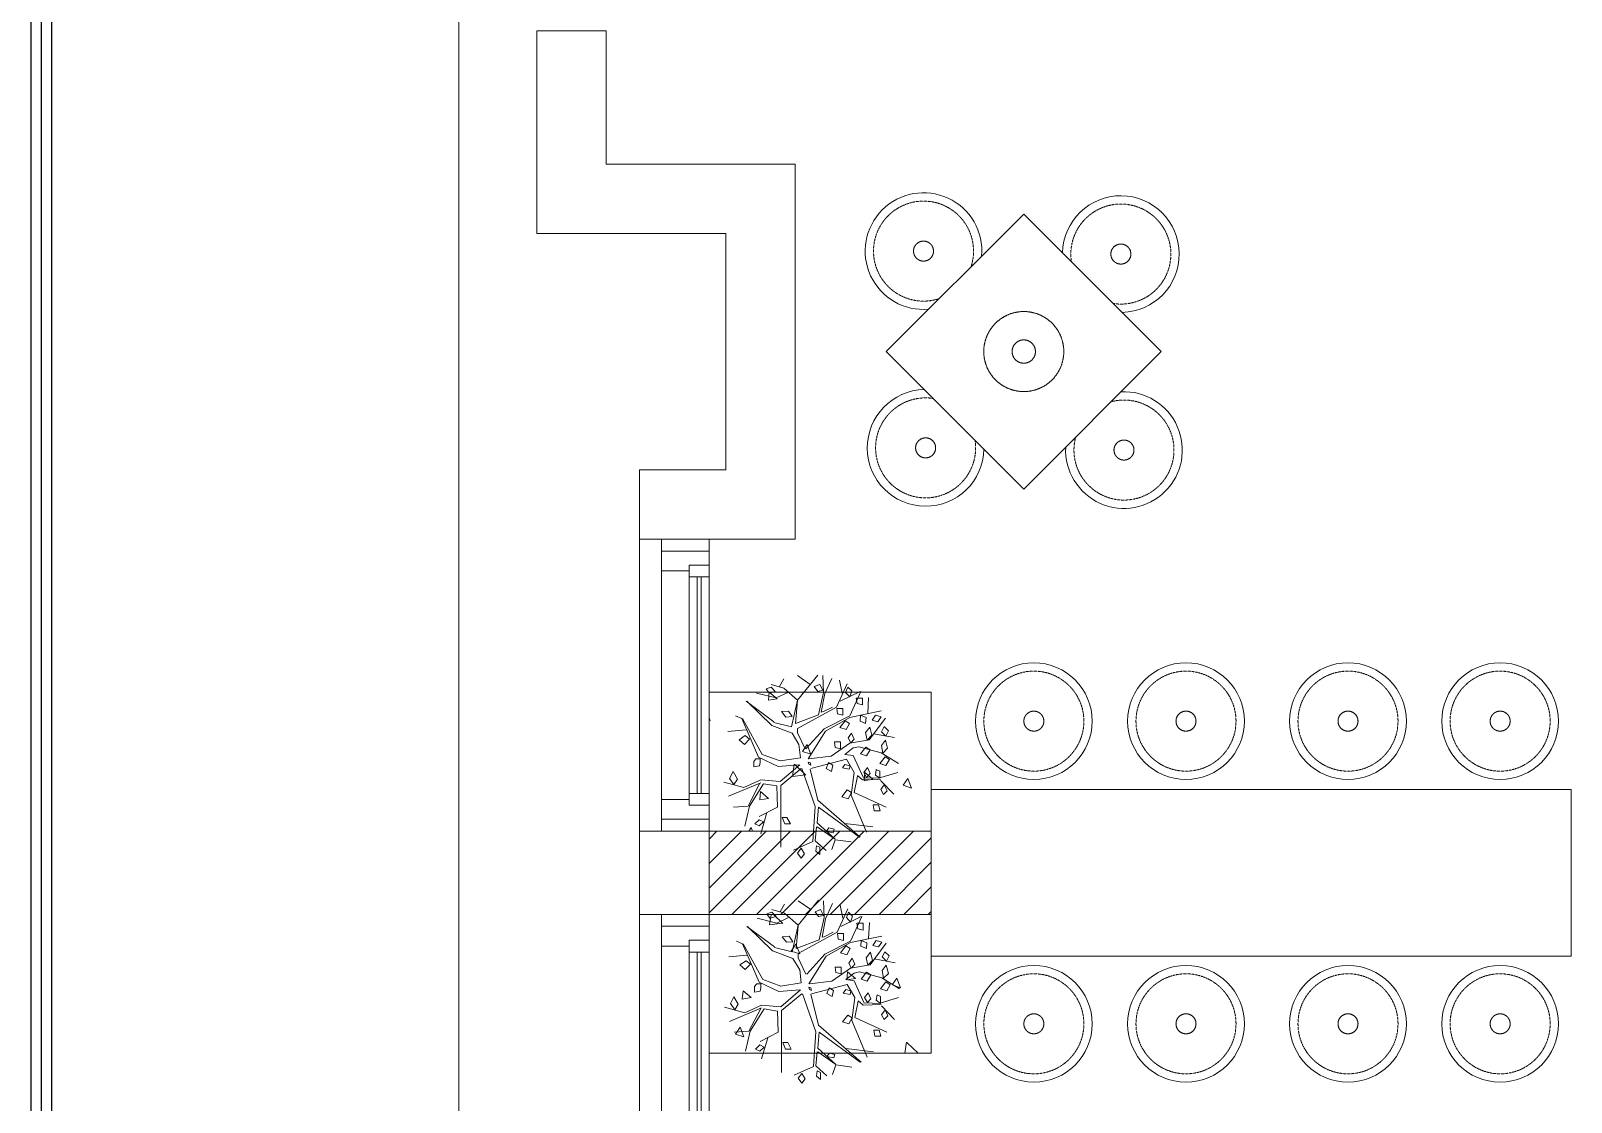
# Model space of a CAD drawing. Header units: metres. Extents: x 1587 to 89247, y -60 to 14723.
# Drawn here: x 41567 to 47111, y 2914 to 6770 of the extents above; entities that cross this region are included whole.
import ezdxf

# ---------------------------------------------------------------- set-up
doc = ezdxf.new("R2010")
doc.units = ezdxf.units.M
doc.header["$LTSCALE"] = 10
doc.linetypes.add('Hidden', pattern=[9.524999999999999, 6.35, -3.175])
doc.linetypes.add('xp-KFCM inline base$0$DASH9', pattern=[0.1111, 0.0741, -0.037])
doc.layers.get('0').update_dxf_attribs({"color": 253, "lineweight": 0})
doc.layers.add('CCC-PIPE-WP-75', color=5, linetype='Continuous')
doc.layers.add('CCC-PIPE-WP-75-SingleLine', color=3, linetype='Continuous')

msp = doc.modelspace()

# ---------------------------------------------------------------- hatches: boundary and pattern name
at = {"transparency": 33554687}
h = msp.add_hatch(dxfattribs=at)
h.set_pattern_fill('ANSI31', color=256, scale=500)
h.set_pattern_definition([(44.99999999999999, (-99720.8324977475, 1299271.77698173), (-44.19417382415922, 44.19417382415922), [])])
h.paths.add_polyline_path([(44008.02881399576, 3890.280687501338), (44008.02881399576, 3590.280687501381), (44808.02881399623, 3590.280687501381), (44808.02881399623, 3890.280687501338)])

# ---------------------------------------------------------------- linework, layer by layer
for p, q in [((43107.61777523987, -60.0743839935385), (43107.61777523987, 13516.22011419897)), ((43388.02881399693, 6770.280687502353), (43388.02881399646, 6040.280687502105)), ((43638.02881399693, 6770.280687502127), (43388.02881399693, 6770.280687502353)), ((43638.02881399693, 6770.280687502127), (43638.02881399669, 6290.280687502105)), ((43638.02881399669, 6290.280687502105), (44318.02881399669, 6290.280687502105)), ((44318.02881399669, 6290.280687502105), (44318.02881399669, 4940.2806875022)), ((43388.02881399646, 6040.280687502105), (44068.02881399669, 6040.280687502105)), ((44068.02881399669, 6040.280687502105), (44068.02881399669, 5190.2806875022)), ((44068.02881399669, 5190.2806875022), (43758.02881399669, 5190.2806875022)), ((43758.02881399669, 5190.2806875022), (43758.02881399669, 4940.2806875022)), ((44318.02881399669, 4940.2806875022), (43758.02881399716, 4940.2806875022)), ((43758.02881399669, 4940.2806875022), (43758.02881399669, 3890.280687502247)), ((43837.02881399669, 4940.2806875022), (43837.02881399646, 3890.280687502247)), ((43837.02881399669, 4940.2806875022), (44008.02881399623, 4940.2806875022)), ((44008.02881399623, 4940.2806875022), (44008.02881399623, 3890.280687502247)), ((43837.02881399669, 4897.530687502127), (44008.02881399623, 4897.530687502127)), ((43837.02881399669, 4826.280687501938), (43936.77881399646, 4826.280687501938)), ((43936.77881399646, 4847.655687501974), (43936.77881399646, 3982.905687502014)), ((43936.77881399646, 4847.655687501974), (44008.02881399623, 4847.655687501974)), ((43936.77881399646, 4804.905687502127), (44008.02881399623, 4804.905687502127)), ((43965.27881399646, 4804.905687502127), (43965.27881399646, 4025.655687501861)), ((43979.52881399646, 4804.905687502127), (43979.52881399646, 4025.655687501861)), ((44008.02881399623, 4390.280687502243), (44808.02881399646, 4390.280687502243)), ((44808.02881399646, 4390.280687502694), (44808.02881399623, 3090.280687502065)), ((43837.02881399646, 4004.280687502051), (43936.77881399646, 4004.280687502051)), ((43936.77881399646, 4025.655687501861), (44008.02881399623, 4025.655687501861)), ((44808.02881399669, 4040.280687501883), (44808.02881399669, 3440.280687501971)), ((44808.02881399646, 4040.280687502109), (47111.14804268942, 4040.280687501658)), ((47111.14804268942, 4040.280687501658), (47111.14804268942, 3440.280687501971)), ((43936.77881399646, 3982.905687502014), (44008.02881399623, 3982.905687502014)), ((43758.02881399669, 3890.280687502247), (43758.02881399669, 3590.280687502065)), ((43758.02881399669, 3890.280687502247), (44808.02881399669, 3890.280687502247)), ((43837.02881399646, 3933.030687501861), (44008.02881399623, 3933.030687501861)), ((43837.02881399646, 3890.280687502247), (44008.02881399623, 3890.280687502247)), ((44808.02881399669, 3890.280687502247), (44808.02881399669, 3590.280687502065)), ((44808.02881399646, 3890.280687502247), (44808.02881399646, 3590.280687502291)), ((44808.02881399669, 3590.280687502065), (43758.02881399716, 3590.280687502065)), ((43758.02881399669, 3590.280687502065), (43758.02881399669, 1710.280687502178)), ((43837.02881399646, 3590.280687502065), (43837.02881399646, 1710.280687502178)), ((43837.02881399646, 3590.280687502065), (44008.028813996, 3590.280687502065)), ((44008.028813996, 3590.280687502065), (44008.028813996, 1710.280687502178)), ((43837.02881399646, 3547.530687502), (44008.028813996, 3547.530687502)), ((43936.77881399623, 3497.65568750184), (43936.77881399623, 1802.905687501952)), ((43936.77881399623, 3497.65568750184), (44008.028813996, 3497.65568750184)), ((43837.02881399646, 3476.280687501803), (43936.77881399623, 3476.280687501803)), ((43936.77881399623, 3454.905687502), (44008.028813996, 3454.905687502)), ((43965.27881399646, 3454.905687502), (43965.27881399646, 1845.655687501792)), ((43979.52881399646, 3454.905687502), (43979.52881399646, 1845.655687501792)), ((44808.02881399623, 3440.280687501971), (47111.14804268942, 3440.280687501971)), ((44808.02881399623, 3090.280687502291), (44008.02881399623, 3090.280687502524))]:
    msp.add_line(p, q)
at = {"linetype": 'Continuous', "transparency": 33554687}
for p, q in [((44224.64208570786, 4390.280687502018), (44222.05661505751, 4360.728622738869)), ((44225.06886801018, 4390.28068750236), (44253.39758108125, 4366.510074812621)), ((44222.03941817453, 4360.73862878525), (44253.38075711542, 4366.519934212083)), ((44008.02881399623, 4298.095120824313), (44011.9151373679, 4287.97090230733)), ((44008.028813996, 4289.286690668807), (44011.91298675199, 4287.983403454375)), ((44344.27342421526, 4176.463876401176), (44374.48800849111, 4166.325737896266)), ((44361.05141108983, 4201.322051651638), (44344.27562398591, 4176.450924474986)), ((44361.05136188806, 4201.322502436364), (44374.49015999596, 4166.313236442722)), ((44315.08128849358, 4130.898065194371), (44308.18463496106, 4086.429692500369)), ((44315.48819423222, 4130.510497081108), (44356.07646926177, 4091.566249365507)), ((44308.19226369901, 4086.435346044851), (44355.67719204386, 4091.95947081102)), ((44566.75941365875, 4071.484205421515), (44598.10075259965, 4077.265510848341)), ((44569.39128680072, 4101.36003917527), (44566.77661451848, 4071.474198232525)), ((44569.39091386797, 4101.36018581692), (44598.11758048471, 4077.255650453681)), ((44706.84844595438, 4054.806210843071), (44737.06303023022, 4044.668072338169)), ((44723.62643361312, 4079.664385690867), (44706.85064650897, 4054.793258514215)), ((44723.62638451589, 4079.664836571781), (44737.0651826238, 4044.655570578132)), ((44190.6633463673, 4002.108540299578), (44222.00468530819, 4007.889845726411)), ((44193.29521995072, 4031.984372368595), (44190.68054766824, 4002.09853142584)), ((44193.29484697326, 4031.984518875277), (44222.02151359, 4007.879983512034)), ((44159.74196584045, 3902.868525531831), (44151.25136188103, 3890.280687502494)), ((44159.74191655532, 3902.868976377238), (44164.57410791713, 3890.280687502087)), ((44231.23628761514, 3590.280687502065), (44225.4247924945, 3552.8092196779)), ((44225.43242494214, 3552.814876129265), (44272.91735328698, 3558.339000895434)), ((44239.61670240678, 3590.280687502182), (44273.31682886497, 3557.9455840298)), ((44304.22955528262, 3457.899165229373), (44334.4441395587, 3447.761026724464)), ((44321.00754311436, 3482.757333451333), (44304.2317560102, 3457.886206274681)), ((44321.00749385088, 3482.757784453319), (44334.44629195879, 3447.748518459677)), ((44506.63915202219, 3384.099856549325), (44504.02447973994, 3354.214015606569)), ((44506.63877888524, 3384.100003216085), (44535.36544550198, 3359.995467852841)), ((44504.00727004499, 3354.224028450732), (44535.34860898612, 3360.005333877558)), ((44666.80457702174, 3336.241499671265), (44697.01916129758, 3326.103361166362)), ((44683.58256563811, 3361.099667489998), (44666.80677853396, 3336.228540313346)), ((44683.58251647872, 3361.100118588958), (44697.02131458662, 3326.090852595316)), ((44127.91120275377, 3284.848363328794), (44159.25254169467, 3290.629668755628)), ((44130.54308517242, 3314.724189742647), (44127.92841288994, 3284.838348799891)), ((44130.54271199053, 3314.724336274568), (44159.26937860727, 3290.619800911332)), ((44119.69809786497, 3184.303807331515), (44102.92231076082, 3159.432680154863)), ((44119.69804851815, 3184.304258393935), (44133.13684662605, 3149.294992400293)), ((44102.92010994662, 3159.44564242243), (44133.13469422247, 3149.307503917527)), ((44719.38074616191, 3129.946619844526), (44713.2289088933, 3090.280687502138)), ((44719.78785418893, 3129.558859158151), (44760.37612921849, 3090.614611442546)), ((44753.72449326107, 3090.280687502451), (44759.97665367449, 3091.008028058404))]:
    msp.add_line(p, q, dxfattribs=at)
for points in [[(44645.98881100665, 5615.908861616168), (45140.96355783694, 6110.883608446733), (45635.9383046677, 5615.908861616139), (45140.96355783694, 5120.934114785588)], [(44246.71111204742, 4392.761101571203), (44231.67428428458, 4408.400255295805), (44214.1268766293, 4402.536905228313), (44224.15320524398, 4386.897751504752)], [(44417.14803785842, 4396.673555162073), (44407.12170924374, 4418.176058952704), (44387.06905201461, 4410.356482091134), (44399.60063020314, 4392.761101571203)], [(44514.89541379327, 4373.209494256982), (44522.41649283387, 4394.717328366532), (44507.37966507079, 4408.400255295805), (44499.85858603019, 4388.848647981577)], [(44467.58883938903, 4331.419799234849), (44489.51776863971, 4331.419799234849), (44489.51776863971, 4306.980290091968), (44470.72306651563, 4311.868191920628)], [(44537.9725292857, 4368.620741676968), (44559.90145853615, 4368.620741676968), (44559.90145853615, 4344.181232534087), (44541.10675641207, 4349.069134362529)], [(44306.86375341645, 4302.337582901499), (44294.33217522792, 4321.889190215727), (44269.26901885017, 4319.932963421641), (44284.30584661324, 4300.381356107413)], [(44513.67316191491, 4277.517644014173), (44498.00735659908, 4287.293447671284), (44479.20732415758, 4262.853938528613), (44501.14158372615, 4255.519420625751)], [(44571.83223083137, 4277.539512646508), (44573.38308587332, 4298.374166101901), (44553.56048259592, 4306.959168536203), (44552.00962755398, 4286.124515082047)], [(44627.68494780931, 4300.87174538504), (44607.63229057995, 4306.735095452743), (44595.10071239166, 4289.1397149326), (44615.15336962032, 4283.276364866142)], [(44154.28339371888, 4221.450003568585), (44138.61758840305, 4233.667092981195), (44116.68865915236, 4219.003387495424), (44135.48869159456, 4201.898396254364)], [(44520.84678312658, 4242.793021694255), (44530.87311174173, 4221.285187585745), (44518.3415335525, 4207.602260656466), (44508.31520493852, 4225.197641175364)], [(44594.24256768624, 4234.952793225108), (44586.72148864494, 4264.28020419665), (44571.6846608828, 4244.728596882211), (44576.69516003096, 4217.357412705169)], [(44650.87183216504, 4188.455333645819), (44643.35075312445, 4217.782744618402), (44628.31392536137, 4198.231137302733), (44633.32442450977, 4170.859953126725)], [(44638.51542263023, 4266.395295367525), (44629.15532563009, 4247.717058830669), (44644.22169807937, 4232.236674832697), (44653.58179507998, 4250.914911369553)], [(44459.12962433777, 4210.801824763432), (44481.05855358869, 4210.801824763432), (44481.05855358869, 4186.362315620965), (44462.2638514646, 4191.250217449415)], [(44587.58229850989, 4182.589318420643), (44571.91649319475, 4192.365122077957), (44553.11646075255, 4167.925612934865), (44575.05072032136, 4160.591095032221)], [(44097.89395702827, 4057.707957470655), (44110.42553521774, 4077.259564784665), (44094.7597299019, 4104.140359683253), (44082.22815171361, 4079.706180857629)], [(44192.19794737885, 4150.332897573673), (44177.15578929765, 4150.332897573673), (44169.6400405754, 4140.557093916555), (44169.6400405754, 4121.005486602335), (44189.68736748664, 4124.912609874496), (44192.19794737885, 4136.64464032714)], [(44374.53747382561, 4126.868836669826), (44372.03222425153, 4136.64464032714), (44364.51114521163, 4138.60086712247), (44367.01639478595, 4130.781290259445)], [(44448.36487157537, 4104.881247139187), (44454.01911312818, 4127.040001995119), (44437.77458001777, 4136.503424412454), (44429.41214865224, 4115.922353814232)], [(44487.95332023512, 4117.580757131611), (44497.35067129705, 4129.797846544214), (44516.15070373925, 4124.915275034473), (44513.01647661288, 4112.692855302957)], [(44577.96822948765, 4118.59079343202), (44587.99455810163, 4097.08295932247), (44575.46297991357, 4083.400032393201), (44565.43665129865, 4100.995412913333)], [(44657.50791620777, 4147.534345087632), (44641.84211089194, 4157.310148744735), (44623.0420784502, 4132.870639602064), (44644.97633801901, 4125.536121700236)], [(44638.96390121045, 4056.977703871056), (44648.9902298256, 4035.469869761499), (44636.45865163684, 4021.786942833471), (44626.43232302216, 4039.382323352362)], [(44520.84937927068, 4028.385876816781), (44505.18357395485, 4038.161680475136), (44486.38354151265, 4013.722171331214), (44508.31780108168, 4006.387653429392)], [(44271.15062119008, 3939.183001025547), (44288.69269852654, 3939.183001025547), (44301.2242767153, 3915.724270439165), (44281.17161948664, 3915.724270439165)], [(44624.2415622248, 3962.401867291195), (44617.97310797066, 3984.394760359679), (44599.17307552846, 3984.394760359679), (44602.30730265553, 3962.401867291195)], [(44808.02881399623, 3590.280687501381), (44808.02881399623, 3890.280687501338), (44008.02881399576, 3890.280687501338), (44008.02881399576, 3590.280687501381)], [(44204.41503679135, 3923.298652661517), (44188.74923147551, 3930.62784024567), (44173.08342616038, 3915.964134760103), (44188.74923147551, 3908.634947175738)], [(44429.99410482344, 3889.083339861518), (44439.3914558849, 3901.300429274128), (44458.19148832733, 3896.417857764583), (44455.05726120027, 3884.195438033068)], [(44339.44798883411, 3828.232426802791), (44351.97956702217, 3808.680819488563), (44339.44798883411, 3793.041665765206), (44326.91641064511, 3810.637046283893)], [(44394.59013105474, 3837.517841182478), (44407.12170924374, 3831.654491114783), (44407.12170924374, 3806.239533734315), (44392.08488148066, 3817.966233868046)], [(44419.73996901337, 3586.316180190075), (44409.71364039869, 3607.818683980713), (44389.66098316956, 3599.999107119136), (44402.19256135809, 3582.403726599212)], [(44249.30304320237, 3582.403726599212), (44234.26621543953, 3598.042880323806), (44216.71880778425, 3592.179530256315), (44226.74513639893, 3576.540376532754)], [(44517.48734494822, 3562.852119284984), (44525.00842398882, 3584.359953394542), (44509.97159622574, 3598.042880323806), (44502.45051718514, 3578.491273009578)], [(44540.56446044065, 3558.26336670497), (44562.4933896911, 3558.26336670497), (44562.4933896911, 3533.823857562089), (44543.69868756702, 3538.711759390539)], [(44309.4556845714, 3491.9802079295), (44296.92410638287, 3511.531815243728), (44271.86095000512, 3509.575588449643), (44286.89777776819, 3490.023981135415)], [(44470.18077054398, 3521.062424262851), (44492.10969979467, 3521.062424262851), (44492.10969979467, 3496.62291511997), (44473.31499767058, 3501.51081694863)], [(44574.42416198632, 3467.18213767451), (44575.97501702827, 3488.01679112991), (44556.15241375087, 3496.601793564212), (44554.60155870893, 3475.767140110049)], [(44630.27687896427, 3490.514370413042), (44610.2242217349, 3496.377720480745), (44597.69264354661, 3478.782339960602), (44617.74530077527, 3472.918989894144)], [(44516.26509306987, 3467.160269042175), (44500.59928775403, 3476.936072699285), (44481.79925531253, 3452.496563556615), (44503.7335148811, 3445.162045653753)], [(44596.83449884119, 3424.59541825311), (44589.3134197999, 3453.922829224652), (44574.27659203775, 3434.37122191022), (44579.28709118591, 3407.000037733178)], [(44641.10735378518, 3456.037920395527), (44631.74725678504, 3437.359683858671), (44646.81362923432, 3421.879299860699), (44656.17372623493, 3440.557536397555)], [(44156.87532487383, 3411.092628596594), (44141.209519558, 3423.309718009197), (44119.28059030731, 3408.646012523426), (44138.08062274951, 3391.541021282374)], [(44461.72155549272, 3400.444449791434), (44483.65048474364, 3400.444449791434), (44483.65048474364, 3376.004940648967), (44464.85578261955, 3380.892842477424)], [(44523.43871428153, 3432.435646722264), (44533.46504289668, 3410.927812613747), (44520.93346470745, 3397.244885684475), (44510.90713609347, 3414.840266203373)], [(44590.17422966484, 3372.231943448645), (44574.5084243497, 3382.007747105959), (44555.7083919075, 3357.568237962874), (44577.64265147631, 3350.233720060223)], [(44653.46376331976, 3378.097958673829), (44645.9426842794, 3407.425369646404), (44630.90585651632, 3387.873762330735), (44635.91635566472, 3360.502578154727)], [(44194.7898785338, 3339.975522601675), (44179.7477204526, 3339.975522601675), (44172.23197173035, 3330.199718944565), (44172.23197173035, 3310.648111630344), (44192.2792986416, 3314.555234902498), (44194.7898785338, 3326.287265355149)], [(44377.12940498057, 3316.511461697828), (44374.62415540648, 3326.287265355149), (44367.10307636658, 3328.243492150479), (44369.6083259409, 3320.423915287447)], [(44660.09984736272, 3337.176970115634), (44644.43404204689, 3346.952773772744), (44625.63400960515, 3322.513264630066), (44647.56826917396, 3315.178746728245)], [(44100.48588818323, 3247.350582498653), (44113.01746637269, 3266.90218981267), (44097.35166105685, 3293.782984711255), (44084.82008286856, 3269.348805885627)], [(44450.95680273032, 3294.523872167189), (44456.61104428313, 3316.682627023129), (44440.36651117272, 3326.146049440456), (44432.00407980719, 3305.564978842234)], [(44490.54525139007, 3307.223382159613), (44499.942602452, 3319.440471572223), (44518.7426348942, 3314.557900062475), (44515.60840776783, 3302.335480330959)], [(44580.5601606426, 3308.233418460029), (44590.58648925658, 3286.725584350472), (44578.05491106828, 3273.0426574212), (44568.0285824536, 3290.638037941335)], [(44523.44131042563, 3218.028501844787), (44507.7755051098, 3227.804305503134), (44488.9754726676, 3203.364796359219), (44510.90973223664, 3196.030278457391)], [(44641.5558323654, 3246.620328899055), (44651.58216098055, 3225.112494789497), (44639.05058279155, 3211.429567861469), (44629.02425417711, 3229.02494838036)], [(44626.83349337975, 3152.044492319201), (44620.56503912561, 3174.037385387677), (44601.76500668341, 3174.037385387677), (44604.89923381048, 3152.044492319201)], [(44207.0069679463, 3112.941277689515), (44191.34116263047, 3120.270465273668), (44175.67535731533, 3105.606759788101), (44191.34116263047, 3098.277572203744)], [(44273.74255234503, 3128.825626053545), (44291.28462968149, 3128.825626053545), (44303.81620787025, 3105.366895467163), (44283.76355064159, 3105.366895467163)], [(44432.58603597839, 3078.725964889523), (44441.98338703985, 3090.943054302126), (44460.78341948229, 3086.060482792582), (44457.64919235522, 3073.838063061066)], [(44342.03991998906, 3017.87505183079), (44354.57149817712, 2998.323444516562), (44342.03991998906, 2982.684290793211), (44329.50834180006, 3000.279671311891)], [(44397.18206220969, 3027.160466210484), (44409.71364039869, 3021.297116142781), (44409.71364039869, 2995.882158762313), (44394.67681263561, 3007.608858896045)]]:
    msp.add_lwpolyline(points, close=True)
for points in [[(44241.69528258044, 4281.32013807082), (44304.35850384237, 4265.680984346007), (44326.91641064511, 4361.477463804338), (44399.60063020314, 4451.410593196408)], [(44261.7479398098, 4410.356482091134), (44276.78476757264, 4437.727666267136)], [(44326.91641064511, 4359.52656732771), (44319.39533160475, 4277.413014798454), (44402.10587977722, 4308.691322246617), (44419.6532874325, 4388.848647981577), (44417.14803785842, 4449.459696719583)], [(44372.03222425153, 4418.176058952704), (44326.91641064511, 4449.459696719583)], [(44449.72694295772, 4439.683893062676), (44424.6637865809, 4384.941524709422), (44412.1322083912, 4318.467125903728), (44419.6532874325, 4320.423352699057), (44452.23752284992, 4336.062506423863)], [(44291.82692565384, 4388.848647981577), (44249.2163616215, 4369.302370984617), (44179.03739163779, 4386.897751504752)], [(44326.91641064511, 4361.477463804338), (44276.78476757264, 4404.493132023847), (44231.67428428458, 4418.176058952704)], [(44354.48481659625, 4185.523658612699), (44326.91641064511, 4244.173150237701), (44326.91641064511, 4259.817634279767), (44467.2743506123, 4336.062506423863), (44504.86908517859, 4420.132285748237)], [(44356.99539648939, 4185.523658612699), (44422.15853700658, 4257.861407484437), (44514.89541379327, 4304.784198975904), (44555.00072825129, 4392.761101571203)], [(44487.32700784166, 4386.897751504752), (44477.30067922768, 4433.815212677517)], [(44552.49547867791, 4392.761101571203), (44479.80592880176, 4357.570340533413)], [(44128.90574856439, 4295.008395318582), (44199.09004886646, 4165.972051298479), (44264.25318938388, 4142.507990394421), (44336.94273926003, 4154.240020845828), (44331.92690979351, 4201.162812337301), (44306.86375341645, 4242.216923442371), (44234.17953385866, 4269.593437937081), (44143.94790664559, 4357.570340533413)], [(44141.44265707127, 4357.570340533413), (44241.69528258044, 4283.276364866142)], [(44580.06388462835, 4312.603775837692), (44582.56913420243, 4371.253267461441)], [(44331.92690979351, 4128.82506346536), (44256.7374406614, 4122.961713397875), (44186.55314035957, 4156.196247641157), (44126.40049899031, 4295.008395318582), (44103.84259218757, 4304.784198975904)], [(44364.51114521163, 4150.332897573673), (44427.1743664724, 4250.04183062286), (44514.89541379327, 4298.915518589507), (44627.68494780931, 4322.379579494591)], [(44642.72177557146, 4296.964622112879), (44585.07438377651, 4218.758192855988), (44514.89541379327, 4207.026162403337), (44447.22169338364, 4160.108701230776), (44367.01639478595, 4150.332897573673)], [(44141.44265707127, 4253.948953894811), (44076.27418623643, 4248.08560382732)], [(44600.11654185747, 4240.266026965539), (44675.30601098981, 4226.577769717776)], [(44690.59869402821, 4133.046675512851), (44627.68494780931, 4171.835401365963), (44547.47964921069, 4193.343235474073), (44527.42699198133, 4189.430781884657), (44497.35333645611, 4165.972051298479), (44527.42699198133, 4162.059597708649), (44562.51647697377, 4083.858498769227)], [(44334.43748968571, 4128.82506346536), (44264.25318938388, 4068.219345044625), (44194.07421940087, 4074.082695112313), (44133.92157803138, 4046.711510936311), (44061.23735847358, 4066.263118250532)], [(44339.44798883411, 4115.142136536087), (44266.76376927678, 4054.531087797888), (44266.76376927678, 3831.654491114783)], [(44341.95323840819, 4115.142136536087), (44389.57430158869, 3978.286215653996), (44382.05855286668, 3853.162325224341), (44311.87425256485, 3821.878687457673)], [(44372.03222425153, 4113.185909740554), (44399.60063020314, 4001.744946240378), (44552.49547867791, 3868.801478948935)], [(44374.53747382561, 4115.142136536087), (44502.3638356045, 4148.376670779588), (44529.93757187423, 4101.453879288114), (44519.91124325955, 4019.340326759066), (44575.04805516253, 3886.396859468037)], [(44562.51647697377, 4081.902271973897), (44622.67444866092, 4079.946045179811), (44622.67444866092, 4105.361002560276), (44610.14287047285, 4111.22435262776), (44607.63762089877, 4091.672745313543), (44622.67444866092, 4079.946045179811)], [(44194.07421940087, 4064.306891454999), (44078.77943581074, 4015.433203487115)], [(44191.56896982656, 4062.350664659676), (44148.95840579375, 3980.242442449326), (44096.32684346579, 3976.329988858666)], [(44189.06372025247, 3943.095454614962), (44254.2268607699, 3976.329988858666), (44251.72161119582, 4052.58019132126), (44204.10054801485, 4060.399768183048), (44153.97423526074, 3980.242442449326), (44136.42682760569, 3907.904693577588)], [(44542.46915006253, 4087.770952359049), (44529.93757187423, 4029.116130416176), (44645.23235546436, 3976.329988858666)], [(44625.179698235, 4076.038921907642), (44560.01122739969, 4074.082695112313), (44542.46915006253, 4089.721848836914)], [(44687.83758917834, 4101.453879288114), (44617.65861919463, 4079.946045179811)], [(44625.80334546987, 4071.641409356616), (44673.42973896849, 4022.762391071064)], [(44216.63212620338, 3956.778381544242), (44194.07421940087, 3880.533509400342)], [(44549.98489878501, 3868.801478948935), (44402.10587977722, 3976.329988858666), (44397.09538062906, 3919.631393711326), (44462.2638514646, 3860.981902086114), (44397.09538062906, 3905.948466782054)], [(44394.59013105474, 3905.948466782054), (44389.57430158869, 3855.113221701165), (44429.67961604648, 3819.92246066235)], [(44597.61129228339, 3905.948466782054), (44497.35333645611, 3917.680497234494)], [(44449.72694295772, 3823.834914253213), (44462.2638514646, 3859.025675292029), (44519.91124325955, 3851.206098429215)], [(44329.50834180006, 3551.12008883234), (44279.3766987276, 3594.135757051848), (44234.26621543953, 3607.818683980713)], [(44244.28721373539, 3470.962763098822), (44306.95043499732, 3455.323609374009), (44329.50834180006, 3551.12008883234), (44402.19256135809, 3641.05321822441)], [(44264.33987096475, 3599.999107119136), (44279.3766987276, 3627.370291295145)], [(44329.50834180006, 3549.169192355712), (44321.9872627597, 3467.055639826456), (44404.69781093217, 3498.333947274627), (44422.24521858745, 3578.491273009578), (44419.73996901337, 3639.102321747585)], [(44374.62415540648, 3607.818683980713), (44329.50834180006, 3639.102321747585)], [(44357.07674775121, 3375.166283640701), (44329.50834180006, 3433.815775265703), (44329.50834180006, 3449.460259307769), (44469.86628176725, 3525.705131451865), (44507.46101633354, 3609.774910776247)], [(44452.31887411267, 3629.326518090678), (44427.25571773585, 3574.584149737424), (44414.72413954615, 3508.10975093173), (44422.24521858745, 3510.065977727059), (44454.82945400487, 3525.705131451865)], [(44489.91893899661, 3576.540376532754), (44479.89261038263, 3623.457837705519)], [(44294.41885680879, 3578.491273009578), (44251.80829277646, 3558.944996012619), (44181.62932279275, 3576.540376532754)], [(44359.58732764411, 3375.166283640701), (44424.75046816153, 3447.504032512439), (44517.48734494822, 3494.426824003905), (44557.59265940624, 3582.403726599212)], [(44555.08740983286, 3582.403726599212), (44482.39785995671, 3547.212965561423)], [(44582.6558157833, 3502.246400865693), (44585.16106535738, 3560.89589248945)], [(44334.51884094846, 3318.467688493361), (44259.32937181635, 3312.604338425877), (44189.14507151453, 3345.838872669159), (44128.99243014526, 3484.651020346591), (44106.43452334252, 3494.426824003905)], [(44131.49767971934, 3484.651020346591), (44201.68198002141, 3355.614676326481), (44266.84512053883, 3332.15061542243), (44339.53467041475, 3343.882645873829), (44334.51884094846, 3390.80543736531), (44309.4556845714, 3431.85954847038), (44236.77146501361, 3459.236062965083), (44146.53983780031, 3547.212965561423)], [(44144.03458822623, 3547.212965561423), (44244.28721373539, 3472.918989894144)], [(44367.10307636658, 3339.975522601675), (44429.76629762735, 3439.684455650862), (44517.48734494822, 3488.558143617509), (44630.27687896427, 3512.022204522593)], [(44144.03458822623, 3443.591578922813), (44078.86611739138, 3437.728228855329)], [(44645.31370672641, 3486.607247140881), (44587.66631493146, 3408.40081788399), (44517.48734494822, 3396.668787431347), (44449.81362453859, 3349.751326258785), (44369.6083259409, 3339.975522601675)], [(44693.19062518316, 3322.68930054086), (44630.27687896427, 3361.478026393965), (44550.07158036564, 3382.985860502075), (44530.01892313628, 3379.073406912659), (44499.94526761106, 3355.614676326481), (44530.01892313628, 3351.702222736658), (44565.10840812872, 3273.501123797225)], [(44602.70847301243, 3429.908651993541), (44677.89794214477, 3416.220394745778)], [(44377.12940498057, 3304.784761564089), (44504.95576675946, 3338.01929580759), (44532.52950302918, 3291.096504316116), (44522.5031744145, 3208.982951787064), (44577.63998631748, 3076.039484496036)], [(44337.02942084066, 3318.467688493361), (44266.84512053883, 3257.861970072623), (44196.66615055582, 3263.725320140318), (44136.51350918633, 3236.35413596431), (44063.82928962853, 3255.90574327853)], [(44342.03991998906, 3304.784761564089), (44269.35570043173, 3244.173712825886), (44269.35570043173, 3021.297116142781)], [(44344.54516956314, 3304.784761564089), (44392.16623274364, 3167.928840681994), (44384.65048402163, 3042.804950252339), (44314.4661837198, 3011.521312485678)], [(44374.62415540648, 3302.828534768556), (44402.19256135809, 3191.387571268377), (44555.08740983286, 3058.444103976941)], [(44545.06108121748, 3277.413577387048), (44532.52950302918, 3218.758755444174), (44647.82428661931, 3165.972613886664)], [(44627.77162938995, 3265.681546935648), (44562.60315855464, 3263.725320140318), (44545.06108121748, 3279.364473864913)], [(44565.10840812872, 3271.544897001895), (44625.26637981587, 3269.58867020781), (44625.26637981587, 3295.003627588278), (44612.7348016278, 3300.866977655762), (44610.22955205349, 3281.315370341541), (44625.26637981587, 3269.58867020781)], [(44690.42952033329, 3291.096504316116), (44620.25055034958, 3269.58867020781)], [(44196.66615055582, 3253.949516482997), (44081.37136696569, 3205.075828515113)], [(44194.16090098151, 3251.993289687674), (44151.55033694871, 3169.885067477324), (44098.91877462051, 3165.972613886664)], [(44191.65565140743, 3132.738079642961), (44256.81879192485, 3165.972613886664), (44254.31354235077, 3242.222816349258), (44206.6924791698, 3250.042393211046), (44156.56616641569, 3169.885067477324), (44139.01875876064, 3097.547318605593)], [(44628.39527662482, 3261.284034384615), (44676.02167012344, 3212.405016099063)], [(44552.57682993996, 3058.444103976941), (44404.69781093217, 3165.972613886664), (44399.68731178401, 3109.274018739325), (44464.85578261955, 3050.62452711412), (44399.68731178401, 3095.59109181006)], [(44219.22405735833, 3146.42100657224), (44196.66615055582, 3070.17613442834)], [(44600.20322343811, 3095.59109181006), (44499.94526761106, 3107.323122262493)], [(44397.18206220969, 3095.59109181006), (44392.16623274364, 3044.755846729164), (44432.27154720143, 3009.565085690348)], [(44452.31887411267, 3013.477539281212), (44464.85578261955, 3048.668300320027), (44522.5031744145, 3040.848723457213)]]:
    msp.add_lwpolyline(points)
at = {"linetype": 'Hidden', "ltscale": 100}
for centre, radius in [((44780.10937616426, 5977.412828833556), 36), ((45490.36765429412, 5966.767298133127), 36), ((45140.96355783554, 5615.908861614575), 144), ((45140.96355783554, 5615.908861614575), 42), ((44787.62859052128, 5269.273575912812), 36), ((45501.57978435524, 5261.35940106403), 36), ((45177.25324203551, 4285.789563370272), 36), ((45724.79794197703, 4285.789563370272), 36), ((46307.86936512763, 4285.789563370272), 36), ((46855.4140650694, 4285.789563370272), 36), ((45177.25324203551, 3196.473351726712), 36), ((45724.79794197703, 3196.473351726712), 36), ((46307.86936512763, 3196.473351726712), 36), ((46855.4140650694, 3196.473351726712), 36)]:
    msp.add_circle(centre, radius, dxfattribs=at)
for centre in [(45177.25324203551, 4285.789563370272), (45724.79794197703, 4285.789563370272), (46307.86936512763, 4285.789563370272), (46855.4140650694, 4285.789563370272), (45177.25324203551, 3196.473351726712), (45724.79794197703, 3196.473351726712), (46307.86936512763, 3196.473351726712), (46855.4140650694, 3196.473351726712)]:
    msp.add_circle(centre, 210.0000000000009)
at = {"linetype": 'xp-KFCM inline base$0$DASH9'}
for centre in [(45177.25324203551, 4285.789563370272), (45724.79794197703, 4285.789563370272), (46307.86936512763, 4285.789563370272), (46855.4140650694, 4285.789563370272), (45177.25324203551, 3196.473351726712), (45724.79794197703, 3196.473351726712), (46307.86936512763, 3196.473351726712), (46855.4140650694, 3196.473351726712)]:
    msp.add_circle(centre, 179.9999999999997, dxfattribs=at)
for centre, start, end in [((44780.10937616426, 5977.412828833556), 355.0360602082998, 274.9639397916968), ((45490.36765429412, 5966.767298133127), 271.2716594708888, 178.7283405291122), ((44787.62859052128, 5269.273575912812), 91.34964099370576, 358.6503590060866), ((45501.57978435524, 5261.35940106403), 177.1473565082582, 92.8526434915323)]:
    msp.add_arc(centre, 210, start, end)
for centre, start, end in [((44780.10937616426, 5977.412828833556), 341.715938306991, 288.2840616927971), ((45490.36765429412, 5966.767298133127), 261.2498078707403, 188.7501921292584), ((44787.62859052128, 5269.273575912812), 81.36091643336401, 8.63908356663151), ((45501.57978435524, 5261.35940106403), 165.1182418511353, 104.8817581488615)]:
    msp.add_arc(centre, 180, start, end, dxfattribs=at)
at = {"layer": 'CCC-PIPE-WP-75'}
for p, q in [((41567.13214048225, 7419.343148329637), (41567.13214048222, 1248.063076895887)), ((41642.13214048225, 7419.343148329637), (41642.13214048222, 1248.063076895887))]:
    msp.add_line(p, q, dxfattribs=at)
at = {"layer": 'CCC-PIPE-WP-75-SingleLine'}
msp.add_line((41604.63214048225, 7419.343148329637), (41604.63214048222, 1248.063076895887), dxfattribs=at)

doc.saveas('drawing.dxf')
